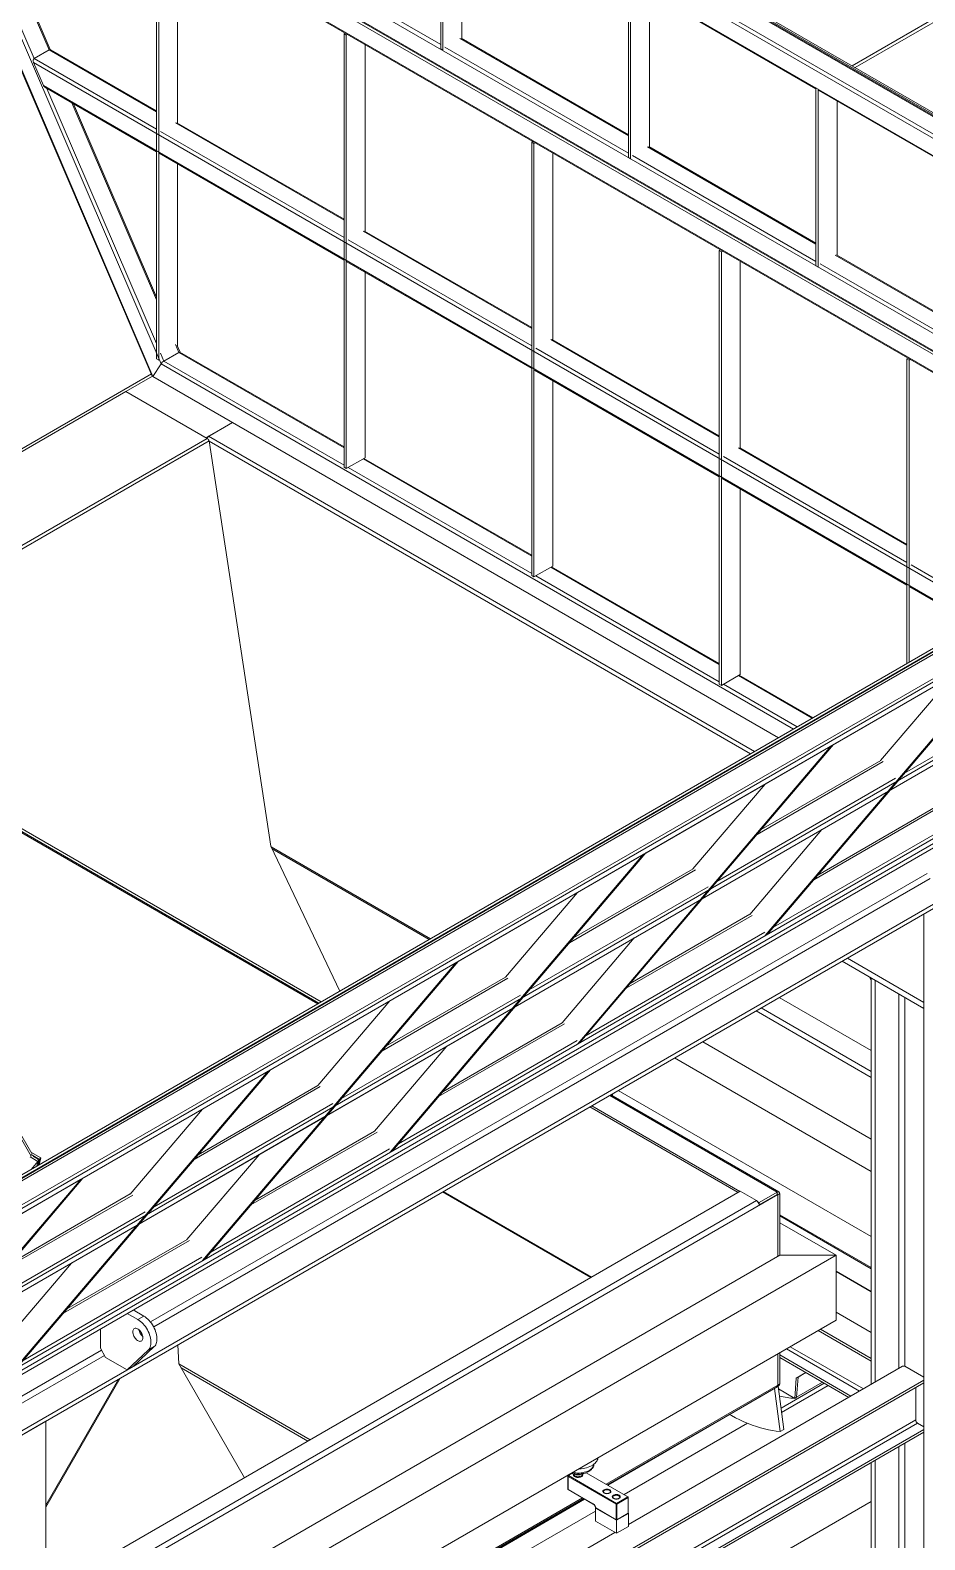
# Model space of a CAD drawing. Header units: millimetres. Extents: x 26816 to 90584, y 11074 to 56542.
# Drawn here: x 71822 to 73507, y 25421 to 28264 of the extents above; entities that cross this region are included whole.
import ezdxf

# ---------------------------------------------------------------- set-up
doc = ezdxf.new("R2010")
doc.units = ezdxf.units.MM
doc.layers.add('MAU_TÍM', color=4, linetype='Continuous', lineweight=25)
doc.layers.add('MAU_XANH', color=5, linetype='Continuous')

msp = doc.modelspace()

# ---------------------------------------------------------------- linework, layer by layer
at = {"layer": 'MAU_TÍM', "linetype": 'Continuous', "lineweight": 0}
for p, q in [((72940.6, 25506.4), (73173.2, 25640.7)), ((71850.9, 24595.2), (73406.5, 25493.3)), ((72535.5, 25272.6), (72886.8, 25475.4))]:
    msp.add_line(p, q, dxfattribs=at)
at = {"layer": 'MAU_XANH', "linetype": 'Continuous', "lineweight": 0}
for p, q in [((78402.3, 29916.7), (69648.3, 24863.1)), ((78405.2, 29912.7), (69651.2, 24859.2)), ((78408.2, 29908.8), (69654.2, 24855.2)), ((78397.3, 29907.1), (69656.1, 24860.9)), ((78431.8, 29877.2), (69677.8, 24823.6)), ((78424.8, 29866.3), (69686.8, 24822)), ((78345.2, 29811.1), (69735.3, 24840.7)), ((77727, 29316.1), (69891.4, 24792.8)), ((77685.6, 29283), (69901.6, 24789.4)), ((73676.4, 28013.1), (71563.4, 29232.9)), ((73679.9, 28015.2), (71567, 29235)), ((73678.5, 28013.6), (71567, 29232.6)), ((73682.8, 28016.8), (71569.8, 29236.6)), ((73648.1, 27996.8), (71535.1, 29216.6)), ((73643.1, 27991.5), (71535.1, 29208.4)), ((73631.4, 27965.6), (71563.4, 29159.4)), ((77154.2, 28828.7), (69977.1, 24685.4)), ((77154.2, 28820.5), (69977.1, 24677.2)), ((71533.7, 28807.5), (73996.7, 27385.6)), ((71535.1, 28808.3), (73989.6, 27391.4)), ((71541.8, 28800.6), (72051.7, 27612.8)), ((71563.4, 28824.7), (73921.3, 27463.5)), ((70048.2, 24735.9), (77077, 28793.6)), ((72052.9, 27612.3), (71544.9, 28795.6)), ((71544.9, 28795.6), (73992.5, 27382.7)), ((72068.2, 27636.2), (71597.5, 28732.7)), ((71597.5, 28732.7), (73940, 27380.3)), ((71603.1, 28727.7), (73936.4, 27380.7)), ((71828.9, 28211.2), (71608.5, 28724.6)), ((77154.2, 28714.4), (69977.1, 24571.1)), ((77154.2, 28706.2), (69977.1, 24562.9)), ((71857.2, 28227.5), (71655.4, 28697.5)), ((71859.3, 28227.8), (71658.4, 28695.8)), ((72595.3, 28229), (72595.3, 28563.8)), ((72599.5, 28226.5), (72599.5, 28561.3)), ((72634.9, 28539.2), (72634.9, 28248.6)), ((73922.7, 28516.1), (73370.3, 28197.2)), ((73926.4, 28511.4), (73376.2, 28193.8)), ((72059.5, 27645.3), (72059.5, 28461.8)), ((72063.7, 27642.8), (72063.7, 28459.4)), ((72099.1, 28441.4), (72099.1, 28089.5)), ((72249.5, 28436.8), (72595.3, 28237.1)), ((72948.8, 28024.9), (72948.8, 28359.7)), ((72953.1, 28022.4), (72953.1, 28357.2)), ((72954.1, 28354.9), (73302.4, 28153.9)), ((72988.4, 28335.1), (72988.4, 28044.5)), ((72413.1, 28257.7), (72415.1, 28258.9)), ((72417.3, 28255.3), (72413.1, 28257.7)), ((72413.1, 27441.2), (72413.1, 28257.7)), ((72417.3, 28255.3), (72419.4, 28256.5)), ((72417.3, 27438.7), (72417.3, 28255.3)), ((72452.7, 28237.3), (72452.7, 27885.4)), ((72603.1, 28232.6), (72948.8, 28033)), ((72631.4, 28249), (72948.8, 28065.7)), ((72948.8, 28067.4), (72633.9, 28249.2)), ((71846.4, 28160.3), (71827.7, 28203.7)), ((73631.3, 27162.5), (71827.7, 28203.7)), ((71828.9, 28211.2), (71857.2, 28227.5)), ((72059.5, 28078.1), (71828.9, 28211.2)), ((72059.5, 28110.7), (71857.2, 28227.5)), ((72059.5, 28112.4), (71860.4, 28227.4)), ((72599.5, 28226.5), (72595.3, 28229)), ((73603.1, 27146.2), (71846.4, 28160.3)), ((71849, 28157), (72059.5, 28035.5)), ((72059.5, 27674.1), (71853.2, 28154.6)), ((73302.4, 28155.6), (73306.6, 28153.1)), ((73302.4, 27820.8), (73302.4, 28155.6)), ((73306.6, 27818.3), (73306.6, 28153.1)), ((73307.7, 28150.8), (73631.3, 27964)), ((72059.5, 27756.3), (71900.1, 28127.6)), ((72059.5, 27761.5), (71903.1, 28125.8)), ((73342, 28131), (73342, 27840.4)), ((72413.1, 27906.6), (72095.6, 28089.9)), ((72413.1, 27908.3), (72098.1, 28090.1)), ((72413.1, 27874), (72067.3, 28073.6)), ((72766.6, 28053.6), (72768.7, 28054.8)), ((72770.9, 28051.2), (72766.6, 28053.6)), ((72766.6, 27237.1), (72766.6, 28053.6)), ((72770.9, 28051.2), (72772.9, 28052.4)), ((72770.9, 27234.6), (72770.9, 28051.2)), ((72806.2, 28033.2), (72806.2, 27681.3)), ((72984.9, 28044.9), (73302.4, 27861.6)), ((73302.4, 27863.3), (72987.4, 28045.1)), ((72064.8, 28032.5), (72413.1, 27831.4)), ((72099.1, 28012.7), (72099.1, 27669.3)), ((72953.1, 28022.4), (72948.8, 28024.9)), ((72956.6, 28028.5), (73302.4, 27828.9)), ((72766.6, 27669.9), (72420.8, 27869.5)), ((72766.6, 27702.5), (72449.1, 27885.8)), ((72766.6, 27704.2), (72451.6, 27886)), ((73120.2, 27849.5), (73122.2, 27850.7)), ((73124.4, 27847.1), (73120.2, 27849.5)), ((73120.2, 27033), (73120.2, 27849.5)), ((73124.4, 27847.1), (73126.5, 27848.3)), ((73124.4, 27030.5), (73124.4, 27847.1)), ((73338.5, 27840.8), (73656, 27657.5)), ((73656, 27659.2), (73341, 27841)), ((72418.3, 27828.4), (72766.6, 27627.3)), ((72452.7, 27808.6), (72452.7, 27459.1)), ((73159.8, 27829.1), (73159.8, 27477.2)), ((73306.6, 27818.3), (73302.4, 27820.8)), ((73310.2, 27824.4), (73656, 27624.8)), ((72101.9, 27657.6), (72095.6, 27672.3)), ((72103.9, 27658.1), (72098.4, 27670.8)), ((73120.2, 27465.7), (72774.4, 27665.4)), ((73120.2, 27498.4), (72802.7, 27681.7)), ((73120.2, 27500.1), (72805.2, 27681.9)), ((72052.9, 27612.3), (72068.2, 27636.2)), ((72059.5, 27645.3), (72063.7, 27642.8)), ((72073.6, 27641.2), (72067.3, 27655.9)), ((73260.1, 26948.1), (72068.2, 27636.2)), ((72073.6, 27641.2), (72101.9, 27657.6)), ((72413.1, 27445.3), (72073.6, 27641.2)), ((72413.1, 27477.9), (72101.9, 27657.6)), ((72413.1, 27479.6), (72103.8, 27658.1)), ((73473.7, 27645.4), (73475.8, 27646.6)), ((73478, 27643), (73473.7, 27645.4)), ((73473.7, 27071.5), (73473.7, 27645.4)), ((73478, 27643), (73480, 27644.2)), ((73478, 27073.9), (73478, 27643)), ((71010.1, 27016.6), (72049.9, 27616.9)), ((72001.9, 27584), (72052, 27613)), ((73231.8, 26931.8), (72052.9, 27612.3)), ((72771.9, 27624.3), (73120.2, 27423.2)), ((72001.9, 27584), (71192, 27116.5)), ((72155, 27495.6), (72001.9, 27584)), ((72153, 27496.7), (72001.9, 27584)), ((72806.2, 27604.5), (72806.2, 27255)), ((72203.1, 27525.7), (72153, 27496.7)), ((72203.1, 27525.7), (72157.8, 27499.5)), ((72155, 27495.6), (71345.1, 27028.1)), ((73186.5, 26905.7), (72157.8, 27499.5)), ((72158.7, 27490.9), (71349.4, 27023.7)), ((72275.3, 26727.5), (72158.7, 27490.9)), ((73179.2, 26901.4), (72158.7, 27490.5)), ((73473.7, 27294.3), (73156.2, 27477.6)), ((73473.7, 27296), (73158.7, 27477.8)), ((72413.1, 27441.2), (72417.3, 27438.7)), ((72417.3, 27438.7), (72452.7, 27459.1)), ((72766.6, 27241.2), (72420.8, 27440.8)), ((72766.6, 27273.8), (72449.1, 27457.1)), ((72766.6, 27275.5), (72450.6, 27458)), ((73473.7, 27261.6), (73127.9, 27461.3)), ((73125.4, 27420.2), (73473.7, 27219.1)), ((73159.8, 27400.4), (73159.8, 27050.9)), ((72766.6, 27237.1), (72770.9, 27234.6)), ((72770.9, 27234.6), (72806.2, 27255)), ((73120.2, 27069.7), (72802.7, 27253)), ((73120.2, 27071.4), (72804.1, 27253.9)), ((73638.4, 27166.6), (73481.5, 27257.2)), ((73120.2, 27037.1), (72774.4, 27236.7)), ((73479, 27216.1), (73601.6, 27145.3)), ((73206.9, 26559.4), (73684.5, 27120.5)), ((73211.2, 26561.9), (73688.8, 27123)), ((73335, 26918.6), (73684.1, 27120.2)), ((73124.4, 27030.5), (73159.8, 27050.9)), ((73295.4, 26968.6), (73156.2, 27048.9)), ((73296.9, 26969.4), (73157.7, 27049.7)), ((73560.2, 27048.6), (73424.2, 26888.9)), ((73806.1, 27059.5), (73469.2, 26865)), ((72363.8, 26430.7), (71335.1, 27024.6)), ((72365.5, 26431.7), (71339.4, 27024)), ((72370.2, 26434.4), (71341.5, 27028.3)), ((73120.2, 27033), (73124.4, 27030.5)), ((73267.1, 26952.2), (73127.9, 27032.6)), ((73442, 26833.1), (73791.1, 27034.6)), ((72853.4, 26355.3), (73331, 26916.4)), ((72857.6, 26357.8), (73335.2, 26918.9)), ((72981.5, 26714.5), (73330.5, 26916.1)), ((73335.2, 26918.9), (73331, 26916.4)), ((73428.9, 26887), (73191.3, 26749.8)), ((73424.4, 26889), (73199.1, 26758.9)), ((73206.6, 26844.5), (73070.6, 26684.8)), ((73452.5, 26855.4), (73115.6, 26660.9)), ((73088.4, 26629), (73437.5, 26830.5)), ((73298.3, 26664.2), (73535.8, 26801.4)), ((73531.4, 26803.4), (73306, 26673.3)), ((73313.6, 26758.9), (73177.6, 26599.2)), ((73222.6, 26575.3), (73559.5, 26769.8)), ((71823.6, 26143.7), (71477.3, 26743.6)), ((71824.4, 26149), (71480.1, 26745.3)), ((72404.8, 26454.4), (72275.3, 26727.5)), ((72575.9, 26553.2), (72275.8, 26726.5)), ((72573.4, 26551.7), (72277.7, 26722.4)), ((72499.8, 26151.2), (72977.4, 26712.3)), ((72504.1, 26153.7), (72981.7, 26714.8)), ((72627.9, 26510.4), (72977, 26712)), ((72981.7, 26714.8), (72977.4, 26712.3)), ((73511.6, 26676.4), (72048.1, 25831.6)), ((73075.3, 26682.9), (72837.8, 26545.7)), ((73070.9, 26684.9), (72845.5, 26554.8)), ((73517.3, 26666.6), (72054.4, 25822.1)), ((72853.1, 26640.4), (72717.1, 26480.7)), ((73099, 26651.3), (72762.1, 26456.8)), ((72734.9, 26424.9), (73083.9, 26626.4)), ((72944.7, 26460.1), (73182.3, 26597.3)), ((73177.9, 26599.3), (72952.5, 26469.2)), ((73505.5, 25293.5), (73505.5, 26599.9)), ((72960, 26554.8), (72824, 26395.1)), ((72869, 26371.2), (73205.9, 26565.7)), ((73206.9, 26559.4), (73211.2, 26561.9)), ((72146.3, 25947.1), (72623.9, 26508.2)), ((72150.5, 25949.6), (72628.1, 26510.7)), ((72274.4, 26306.3), (72623.4, 26507.8)), ((72628.1, 26510.7), (72623.9, 26508.2)), ((73505.5, 26422), (73351.5, 26510.9)), ((73505.5, 26422), (73351.5, 26510.9)), ((73505.5, 26433.5), (73361.5, 26516.7)), ((72721.8, 26478.8), (72484.2, 26341.6)), ((72717.3, 26480.8), (72491.9, 26350.7)), ((73406.5, 26475.5), (73403.3, 26481)), ((73406.5, 25713.9), (73406.5, 26479.2)), ((73413.6, 25718), (73413.6, 26475.1)), ((72745.4, 26447.2), (72408.5, 26252.7)), ((73406.5, 26342.6), (73233.2, 26442.6)), ((73458.5, 25743.9), (73458.5, 26449.1)), ((73469.8, 25748), (73469.8, 26442.6)), ((72499.5, 26436.3), (72363.5, 26276.6)), ((72381.3, 26220.8), (72730.4, 26422.3)), ((73406.5, 26292), (73189.4, 26417.3)), ((73406.5, 26303.4), (73199.3, 26423.1)), ((72591.2, 26256), (72828.7, 26393.2)), ((72824.3, 26395.2), (72598.9, 26265.1)), ((72515.5, 26167.1), (72852.4, 26361.6)), ((72853.4, 26355.3), (72857.6, 26357.8)), ((73406.5, 26176), (73089, 26359.4)), ((72606.5, 26350.7), (72470.5, 26191)), ((73406.5, 26114.8), (73035.9, 26328.7)), ((71792.7, 25743), (72270.3, 26304.1)), ((71796.9, 25745.5), (72274.6, 26306.6)), ((71920.8, 26102.2), (72269.9, 26303.7)), ((72274.6, 26306.6), (72270.3, 26304.1)), ((72368.2, 26274.7), (72130.7, 26137.5)), ((72363.8, 26276.7), (72138.4, 26146.6)), ((72391.9, 26243.1), (72055, 26048.6)), ((73229.1, 26076), (72913.6, 26258.1)), ((73232.6, 26076.4), (72915.7, 26259.3)), ((72918.6, 26257.6), (72918.6, 26261)), ((72918.9, 26257.4), (72918.9, 26261.2)), ((73406.5, 25992.3), (72929.8, 26267.5)), ((72146, 26232.2), (72010, 26072.5)), ((72027.8, 26016.6), (72376.8, 26218.2)), ((73155.5, 26075.2), (72876.1, 26236.5)), ((73159.1, 26077.3), (72879.7, 26238.5)), ((72237.6, 26051.9), (72475.2, 26189.1)), ((72470.7, 26191.1), (72245.3, 26061)), ((72161.9, 25963), (72498.8, 26157.5)), ((71821.6, 26142.3), (71836.1, 26133.9)), ((71822.9, 26151.5), (71841.7, 26140.7)), ((71823.7, 26146.7), (71839.2, 26137.7)), ((71823.7, 26118.9), (71836.1, 26133.9)), ((71835.9, 26138.2), (71827.1, 26143.3)), ((71836.1, 26133.9), (71833.8, 26124.8)), ((71834.4, 26125.1), (71837, 26135.6)), ((71839.2, 26137.7), (71836.4, 26126.3)), ((71841.7, 26140.7), (71838.4, 26127.5)), ((71841.7, 26140.7), (71839.2, 26137.7)), ((72252.9, 26146.6), (72116.9, 25986.9)), ((72499.8, 26151.2), (72504.1, 26153.7)), ((71439.2, 25538.9), (71916.8, 26100)), ((71443.4, 25541.4), (71921, 26102.5)), ((71567.3, 25898.1), (71916.3, 26099.6)), ((71921, 26102.5), (71916.8, 26100)), ((72010.2, 26072.6), (71784.8, 25942.5)), ((73159.8, 26077.7), (71850.9, 25322.1)), ((73230.5, 26071.9), (71850.9, 25275.5)), ((72878.2, 25915.1), (72598.8, 26076.4)), ((72879.4, 25915.8), (72600.1, 26077.1)), ((73159.8, 26077.7), (73190.2, 26060.1)), ((73229.1, 26076), (73195.1, 26056.4)), ((73229.1, 26071.9), (73195.1, 26052.4)), ((73229.1, 26071.9), (73229.1, 26076)), ((73234, 26073.2), (73230.5, 26071.1)), ((73230.5, 25955.2), (73230.5, 26071.9)), ((73230.5, 25955.2), (73230.5, 26071.1)), ((73234, 25957.2), (73234, 26073.2)), ((72014.7, 26070.6), (71777.1, 25933.4)), ((73190.2, 26060.1), (71850.9, 25287)), ((73195.1, 26056.4), (73192.7, 26057.8)), ((73195.1, 26052.4), (73195.1, 26056.4)), ((73195.1, 26052.4), (73195.1, 26052.4)), ((72038.3, 26039), (71701.4, 25844.5)), ((73406.5, 25934), (73234, 26033.6)), ((73406.5, 25931.7), (73234, 26031.3)), ((73234, 26018.5), (73340.1, 25957.2)), ((71674.2, 25812.5), (72023.3, 26014.1)), ((72117.2, 25987), (71891.8, 25856.9)), ((71884.1, 25847.8), (72121.6, 25985)), ((71899.4, 25942.5), (71763.4, 25782.8)), ((71808.4, 25758.9), (72145.3, 25953.4)), ((73340.1, 25957.2), (71850.9, 25097.5)), ((73234, 25957.2), (71850.9, 25158.8)), ((72146.3, 25947.1), (72150.5, 25949.6)), ((73234, 25957.2), (73340.1, 25957.2)), ((73340.1, 25957.2), (73340.1, 25834.7)), ((73406.5, 25888.7), (73340.1, 25927.1)), ((73406.5, 25888), (73340.1, 25926.4)), ((72024.5, 25835.9), (72004.4, 25847.6)), ((72035.8, 25842.4), (72015.7, 25854.1)), ((73406.5, 25811.9), (73340.1, 25850.2)), ((73340.1, 25834.7), (71850.9, 24975.1)), ((71953.8, 25818.4), (71953.8, 25782.1)), ((72024.5, 25835.9), (72035.8, 25842.4)), ((73406.5, 25758), (73306.8, 25815.5)), ((73406.5, 25762.9), (73311.1, 25818)), ((72032.2, 25809.3), (72030.2, 25808.2)), ((72099.5, 25788.2), (72101.6, 25752.4)), ((71956, 25778.4), (70492.5, 24933.5)), ((71961.6, 25768.6), (70498.7, 24924.1)), ((71953.8, 25782.1), (71963.8, 25764.8)), ((71963.8, 25764.8), (72004.4, 25741.4)), ((72004.4, 25741.4), (72044.2, 25778.6)), ((72015.7, 25747.9), (72055.5, 25785.2)), ((72044.2, 25778.6), (72055.5, 25785.2)), ((73230.5, 25712.6), (73230.5, 25771.5)), ((73230.5, 25713.2), (73230.5, 25771.5)), ((73234, 25715.2), (73234, 25773.5)), ((73368.3, 25691.8), (73234, 25769.4)), ((73364.1, 25689.4), (73234, 25764.5)), ((73384.6, 25701.2), (73246.7, 25780.8)), ((73391.7, 25705.3), (73253.8, 25784.9)), ((72004.4, 25741.4), (72015.7, 25747.9)), ((72349.1, 25609.7), (72101.6, 25752.6)), ((72101.6, 25752.4), (72225.3, 25538.2)), ((72344.6, 25607.1), (72106, 25744.9)), ((72949, 25449.8), (73465.6, 25748)), ((73265, 25725.6), (73283, 25736.2)), ((73268.6, 25727.7), (73283.1, 25736.2)), ((73465.6, 25748), (73469.8, 25748)), ((73505.5, 25727.4), (73469.8, 25748)), ((71850.9, 25482.8), (71991, 25725.5)), ((71850.9, 25486.5), (71987.9, 25723.7)), ((71850.9, 24766.9), (73505.5, 25722.1)), ((71850.9, 24762), (73505.5, 25717.2)), ((73230.5, 25712.6), (72907, 25525.8)), ((73226, 25707.6), (72909, 25524.7)), ((73226, 25707.6), (72909.1, 25524.6)), ((72910.4, 25523.9), (73230.7, 25710.3)), ((72910.4, 25523.9), (73226, 25707.6)), ((73234.9, 25625.2), (73224, 25706.4)), ((73230.7, 25710.3), (73226, 25707.6)), ((73230.1, 25711.9), (73230.4, 25712.5)), ((73234, 25714.6), (73230.4, 25712.5)), ((73230.5, 25713.2), (73234, 25715.2)), ((73242, 25629.3), (73231, 25710.5)), ((73262.3, 25687.7), (73231.7, 25705.3)), ((73236.6, 25668.9), (73318.1, 25716)), ((73237.7, 25660.9), (73325.6, 25711.6)), ((73262.3, 25687.7), (73265, 25725.6)), ((73265, 25725.6), (73268.6, 25727.7)), ((73265.8, 25689.7), (73268.6, 25727.7)), ((73314.7, 25717.9), (73265.8, 25689.7)), ((73490.3, 25647.1), (73490.3, 25708.4)), ((73266.5, 25690.1), (73262.3, 25687.7)), ((73262.3, 25687.7), (73265.8, 25689.7)), ((71850.9, 25644.7), (71744.8, 25583.4)), ((71850.9, 24700.7), (73490.3, 25647.1)), ((71850.9, 24338.3), (71850.9, 25644.7)), ((71850.9, 24692.6), (73493.9, 25641)), ((71850.9, 24673.8), (73505.5, 25629)), ((71850.9, 24668.9), (73505.5, 25624.1)), ((73234.9, 25625.2), (73242, 25629.3)), ((73505.5, 25634.3), (73493.9, 25641)), ((73458.5, 25266.3), (73458.5, 25596.9)), ((73469.8, 25272.8), (73469.8, 25603.5)), ((73406.5, 25236.3), (73406.5, 25566.9)), ((73413.6, 25240.4), (73413.6, 25571)), ((72834.9, 25541.2), (72834.9, 25516.7)), ((72925.7, 25488.6), (72835.2, 25540.8)), ((72835.2, 25540.8), (72835.2, 25516.3)), ((72842.6, 25546.3), (72835.4, 25542.1)), ((72843, 25546.2), (72835.9, 25542.1)), ((72835.9, 25542.1), (72926.4, 25489.8)), ((72845.9, 25545.6), (72845.9, 25544.7)), ((72845.9, 25544.7), (72845.9, 25544.6)), ((72861.9, 25544.7), (72861.9, 25545.6)), ((72947.6, 25502), (72869, 25547.4)), ((72948.1, 25502.1), (72869.4, 25547.6)), ((72835.2, 25516.3), (72882.6, 25489)), ((72835.4, 25515.9), (72882.8, 25488.5)), ((72864.6, 25499), (72486.6, 25280.8)), ((72862.6, 25500.2), (72488, 25284)), ((72864.6, 25499), (72700.1, 25404)), ((72704.9, 25404.3), (72866.2, 25498.1)), ((72705.3, 25404.5), (72866.2, 25498.1)), ((72886.8, 25480.8), (72887.2, 25481.1)), ((72926.4, 25458), (72886.8, 25480.8)), ((72886.8, 25456.3), (72886.8, 25480.8)), ((72887.2, 25481.1), (72925.9, 25458.7)), ((72887.5, 25481.3), (72925.7, 25459.2)), ((72925.7, 25459.2), (72925.7, 25488.6)), ((72926.4, 25489.8), (72947.6, 25502)), ((72948.3, 25500.8), (72927.1, 25488.6)), ((72927.1, 25488.6), (72927.1, 25459.2)), ((72948.3, 25471.4), (72948.3, 25500.8)), ((72948.6, 25471.8), (72948.6, 25501.2)), ((72926.4, 25433.5), (72886.8, 25456.3)), ((72949, 25471), (72926.4, 25458)), ((72926.4, 25433.5), (72926.4, 25458)), ((72949, 25446.5), (72926.4, 25433.5)), ((72926.9, 25458.7), (72948.1, 25471)), ((72927.1, 25459.2), (72948.3, 25471.4)), ((72948.5, 25471.3), (72949, 25471)), ((72949, 25446.5), (72949, 25471)), ((71850.9, 24815.8), (72923.6, 25435.1))]:
    msp.add_line(p, q, dxfattribs=at)
at = {"layer": 'MAU_XANH', "linetype": 'Continuous', "lineweight": 0, "flags": 128}
for points in [[(72034.1, 25801.8), (72033.9, 25803.7), (72033.5, 25805.7), (72032.9, 25807.7), (72032, 25809.8), (72031, 25811.7), (72029.7, 25813.6), (72028.3, 25815.2), (72026.8, 25816.7), (72025.3, 25817.9), (72023.7, 25818.8), (72022.2, 25819.4), (72020.7, 25819.6), (72019.3, 25819.6), (72018, 25819.2), (72017, 25818.5), (72016.1, 25817.4), (72015.5, 25816.1), (72015.1, 25814.6), (72015, 25812.8), (72015.1, 25811), (72015.5, 25809), (72016.1, 25806.9), (72017, 25804.9), (72018, 25803), (72019.3, 25801.1), (72020.7, 25799.5), (72022.2, 25798), (72023.7, 25796.8), (72025.3, 25795.9), (72026.8, 25795.3), (72028.3, 25795), (72029.7, 25795.1), (72031, 25795.5), (72032, 25796.2), (72032.9, 25797.2), (72033.5, 25798.5), (72033.9, 25800.1), (72034.1, 25801.8)], [(72044.2, 25778.6), (72045.6, 25780.2), (72046.8, 25782), (72047.8, 25784.1), (72048.5, 25786.5), (72049, 25789), (72049.2, 25791.8), (72049.2, 25794.6), (72049, 25797.7), (72048.4, 25800.8), (72047.7, 25804), (72046.7, 25807.2), (72045.5, 25810.4), (72044, 25813.6), (72042.4, 25816.7), (72040.6, 25819.8), (72038.6, 25822.7), (72036.5, 25825.4), (72034.2, 25828), (72031.9, 25830.3), (72029.5, 25832.5), (72027, 25834.3), (72024.5, 25835.9)], [(72055.5, 25785.2), (72056.9, 25786.7), (72058.1, 25788.6), (72059.1, 25790.7), (72059.8, 25793), (72060.3, 25795.6), (72060.5, 25798.3), (72060.5, 25801.2), (72060.3, 25804.2), (72059.8, 25807.3), (72059, 25810.5), (72058, 25813.7), (72056.8, 25817), (72055.3, 25820.1), (72053.7, 25823.3), (72051.9, 25826.3), (72049.9, 25829.2), (72047.8, 25832), (72045.6, 25834.5), (72043.2, 25836.9), (72040.8, 25839), (72038.3, 25840.9), (72035.8, 25842.4)], [(73139.5, 25657.2), (73143.1, 25655.2), (73151, 25651), (73158.9, 25647.1), (73166.7, 25643.4), (73174.5, 25640.2), (73182.3, 25637.2), (73190, 25634.5), (73197.6, 25632.1), (73205.3, 25630.1), (73212.8, 25628.4), (73220.2, 25627), (73227.6, 25626), (73234.9, 25625.2)], [(72843.5, 25548.1), (72843.6, 25548), (72846.7, 25547.5), (72849.9, 25547.1), (72853.1, 25547), (72856.4, 25547), (72859.6, 25547.3), (72862.7, 25547.7), (72865.8, 25548.4), (72868.7, 25549.2), (72871.4, 25550.2), (72874, 25551.4), (72876.3, 25552.7), (72878.3, 25554.2), (72880.1, 25555.8), (72881.5, 25557.5), (72882.6, 25559.2), (72883.4, 25561), (72883.8, 25562.9), (72883.9, 25563.5)], [(72891.4, 25575.7), (72891.4, 25575.2), (72891, 25573.2), (72890.2, 25571.1), (72889.2, 25569.1), (72887.8, 25567.2), (72886, 25565.4), (72884, 25563.6), (72881.7, 25562), (72879.1, 25560.5), (72876.3, 25559.2), (72873.3, 25558), (72870.2, 25557), (72866.8, 25556.2), (72863.4, 25555.6), (72859.8, 25555.2), (72856.2, 25554.9), (72855.4, 25554.9)], [(72862.4, 25545.7), (72862.8, 25544.8), (72862.9, 25543.8), (72862.7, 25542.7), (72862.1, 25541.7), (72861.2, 25540.8), (72860, 25540), (72858.5, 25539.4), (72856.9, 25539), (72855.1, 25538.7), (72853.3, 25538.7), (72851.5, 25538.9), (72849.8, 25539.3), (72848.3, 25539.9), (72847, 25540.6), (72846, 25541.5), (72845.3, 25542.5), (72845, 25543.5), (72845, 25544.5), (72845.4, 25545.6), (72845.5, 25545.6)], [(72845.9, 25544.6), (72845.9, 25544.6), (72846.2, 25543.6), (72846.8, 25542.7), (72847.7, 25541.8), (72848.9, 25541.1), (72850.4, 25540.6), (72852, 25540.2), (72853.7, 25540.1), (72855.4, 25540.2), (72857.1, 25540.5), (72858.6, 25541), (72859.9, 25541.6), (72860.9, 25542.4), (72861.6, 25543.4), (72861.9, 25544.3), (72861.9, 25544.7)], [(72860.4, 25545.3), (72859.9, 25544.9), (72858.6, 25544.2), (72857.1, 25543.7), (72855.4, 25543.4), (72853.7, 25543.4), (72852, 25543.5), (72850.4, 25543.8), (72848.9, 25544.4), (72847.7, 25545.1), (72847.4, 25545.3)], [(72913.7, 25515.5), (72914.7, 25514.8), (72915.4, 25514), (72915.8, 25513), (72915.9, 25512.1), (72915.6, 25511.2), (72914.9, 25510.3), (72914, 25509.6), (72912.8, 25508.9), (72911.4, 25508.5), (72909.8, 25508.2), (72908.2, 25508.1), (72906.6, 25508.3), (72905.1, 25508.6), (72903.7, 25509.1), (72902.5, 25509.7), (72901.7, 25510.5), (72901.1, 25511.4), (72900.9, 25512.3), (72901, 25513.3), (72901.5, 25514.2), (72902.3, 25515), (72903.4, 25515.7), (72904.7, 25516.2), (72906.2, 25516.6), (72907.8, 25516.8), (72909.4, 25516.7), (72911, 25516.5), (72912.4, 25516.1), (72913.7, 25515.5)], [(72913, 25514.3), (72911.8, 25514.8), (72910.4, 25515.2), (72909, 25515.4), (72907.4, 25515.4), (72906, 25515.1), (72904.7, 25514.7), (72903.5, 25514.1), (72902.7, 25513.4), (72902.1, 25512.6), (72901.9, 25511.8), (72901.9, 25511.6)], [(72931.4, 25505.3), (72932.4, 25504.6), (72933.1, 25503.7), (72933.5, 25502.8), (72933.5, 25501.9), (72933.2, 25501), (72932.6, 25500.1), (72931.6, 25499.4), (72930.4, 25498.7), (72929, 25498.3), (72927.5, 25498), (72925.9, 25497.9), (72924.3, 25498.1), (72922.7, 25498.4), (72921.4, 25498.9), (72920.2, 25499.5), (72919.3, 25500.3), (72918.8, 25501.2), (72918.6, 25502.1), (72918.7, 25503.1), (72919.2, 25504), (72920, 25504.8), (72921.1, 25505.5), (72922.4, 25506), (72923.9, 25506.4), (72925.5, 25506.6), (72927.1, 25506.5), (72928.7, 25506.3), (72930.1, 25505.9), (72931.4, 25505.3)], [(72930.7, 25504.1), (72929.5, 25504.6), (72928.1, 25505), (72926.6, 25505.2), (72925.1, 25505.1), (72923.7, 25504.9), (72922.3, 25504.5), (72921.2, 25503.9), (72920.3, 25503.2), (72919.8, 25502.4), (72919.6, 25501.5), (72919.6, 25501.4)]]:
    msp.add_lwpolyline(points, dxfattribs=at)
at = {"layer": 'MAU_XANH', "linetype": 'Continuous', "lineweight": 0}
for centre, radius, start, end in [((73231, 26073.7), 3.06, 350.786, 129.2033), ((73229.6, 26071.3), 0.873, 350.786, 129.2033), ((73184.2, 26050.9), 10.9, 7.6261, 57.1215), ((72048, 25820.9), 21.8, 190.2912, 229.7034), ((73228.1, 25713.2), 2.42, 343.2659, 359.3305), ((73226.9, 25715.2), 7.13, 354.8946, 359.9346), ((73270.6, 25845.2), 157.7, 256.4, 266.9733), ((73498, 25647.5), 7.68, 182.6055, 237.3945), ((72835.9, 25541.2), 1, 119.9973, 180), ((72835.4, 25541.3), 0.503, 185.6948, 245.6253), ((72836.7, 25540.8), 1.54, 122.6055, 177.3945), ((72835.6, 25541.6), 0.503, 54.3824, 114.3071), ((72835.9, 25516.7), 1, 180, 240.0027), ((72835.4, 25516.8), 0.503, 185.6948, 245.6253), ((72835.7, 25516.3), 0.493, 173.7012, 234.9867), ((72911.7, 25511.4), 3.19, 5.4526, 66.5508), ((72929.4, 25501.2), 3.19, 5.4526, 66.5508), ((72876.6, 25479.8), 10.9, 7.6261, 57.1215), ((72883.1, 25488.9), 0.504, 174.4076, 233.981), ((72927.2, 25488.5), 1.54, 122.6055, 177.3945), ((72926.4, 25489.9), 1.54, 242.6097, 297.3903), ((72925.6, 25488.5), 1.54, 2.6055, 57.3945), ((72947.9, 25501.6), 0.503, 65.6929, 125.6176), ((72946.8, 25500.8), 1.54, 2.6055, 57.3945), ((72947.6, 25501.2), 1, 0, 60.0027), ((72948.1, 25501.3), 0.503, 294.3747, 354.3052), ((72926.4, 25460.5), 1.54, 242.6097, 297.3903), ((72926.2, 25459.1), 0.493, 173.7012, 234.9867), ((72926.4, 25459.6), 1, 240.0027, 299.9973), ((72926.6, 25459.1), 0.493, 305.0133, 6.2988), ((72947.6, 25471.8), 1, 299.9973, 0), ((72947.9, 25471.4), 0.48, 304.0563, 7.2558), ((72948.1, 25471.9), 0.503, 294.3747, 354.3052)]:
    msp.add_arc(centre, radius, start, end, dxfattribs=at)
for centre, major_axis, ratio, start_param, end_param in [((71831.3, 28205.7), (-1.77, 5.67), 0.677904, 0.15104, 1.721837), ((71859.5, 28222.1), (-1.77, 5.67), 0.677904, 5.648909, 6.434226), ((71849.9, 28162.3), (-1.77, 5.67), 0.677904, 1.721837, 2.507316), ((72071.7, 27638.3), (3.93, 3.49), 0.24151, 0.865411, 2.436208), ((72071.7, 27638.3), (3.93, 3.49), 0.24151, 0.865411, 2.436208), ((72100, 27654.6), (3.93, 3.49), 0.24151, 0.080094, 0.865411), ((72100, 27654.6), (3.93, 3.49), 0.24151, 0.080094, 0.865411), ((72154.3, 27489.5), (-2.67, 6.51), 0.648038, 4.659772, 5.584796), ((72161.5, 27491.6), (-3.26, 8.1), 0.650973, 0.092137, 0.860089), ((71831.7, 26134.9), (5.25, 2.23), 0.600352, 5.422662, 6.707326), ((71831.7, 26134.9), (5.25, 2.23), 0.600352, 5.422662, 6.707326), ((73225.5, 25715.5), (4.14, 8.39), 0.616261, 3.89059, 4.588238), ((73230.2, 25718.2), (4.14, 8.39), 0.616261, 3.89059, 4.092396)]:
    msp.add_ellipse(centre, major_axis=major_axis, ratio=ratio, start_param=start_param, end_param=end_param, dxfattribs=at)
for points, knots in [([(73230.5, 25712.6), (73230.1, 25712), (73229.5, 25710.8), (73228, 25709), (73226.7, 25708.1), (73226, 25707.6)], [0, 0, 0, 0, 0.290435, 0.589504, 1, 1, 1, 1]), ([(73232, 25711.3), (73232.5, 25711.7), (73233.3, 25712.6), (73233.9, 25713.8), (73234, 25714.5), (73234, 25714.6)], [0, 0, 0, 0, 0.4731642, 0.8807927, 1, 1, 1, 1]), ([(72841.1, 25546.7), (72841.6, 25546.5), (72843, 25546.1), (72845.5, 25545.6), (72848.5, 25545.1), (72851.5, 25544.9), (72854.6, 25544.8), (72857.7, 25545), (72860.7, 25545.3), (72863.7, 25545.9), (72866.6, 25546.6), (72869.3, 25547.5), (72872, 25548.6), (72874.4, 25549.9), (72876.6, 25551.3), (72878.6, 25553), (72880.3, 25554.8), (72881.7, 25556.7), (72882.8, 25558.7), (72883.5, 25560.8), (72883.9, 25562.5), (72883.9, 25563.4), (72883.9, 25563.7)], [0, 0, 0, 0, 0.0280223, 0.0813838, 0.1345982, 0.1877076, 0.2407667, 0.2938365, 0.3469655, 0.4002133, 0.4536448, 0.5073204, 0.5612864, 0.6155557, 0.6700731, 0.7245939, 0.778701, 0.8318791, 0.8836687, 0.9338733, 0.9826345, 1, 1, 1, 1]), ([(72914.9, 25511.7), (72914.9, 25511.5), (72914.8, 25511.1), (72914.5, 25510.5), (72914, 25509.9), (72913.1, 25509.4), (72912, 25508.9), (72910.7, 25508.5), (72909.3, 25508.3), (72907.9, 25508.3), (72906.5, 25508.4), (72905.1, 25508.7), (72904, 25509.2), (72903.1, 25509.8), (72902.4, 25510.4), (72902, 25511), (72901.9, 25511.4), (72901.9, 25511.6), (72901.9, 25511.6)], [0, 0, 0, 0, 0.06338, 0.128525, 0.191237, 0.258084, 0.324524, 0.39119, 0.458286, 0.525665, 0.593098, 0.660266, 0.726911, 0.792852, 0.858198, 0.923659, 0.991414, 1, 1, 1, 1]), ([(72882.8, 25488.5), (72882.9, 25488.4), (72883.4, 25488.1), (72884.2, 25487.5), (72885.1, 25486.5), (72885.8, 25485.4), (72886.5, 25484.2), (72886.9, 25482.9), (72887.2, 25481.8), (72887.2, 25481.3), (72887.2, 25481.1)], [0, 0, 0, 0, 0.072359, 0.21217, 0.353122, 0.494977, 0.637249, 0.779271, 0.920304, 1, 1, 1, 1]), ([(72887.2, 25481.1), (72887.2, 25481.1), (72887.2, 25481.1), (72887.3, 25481.1), (72887.4, 25481.2), (72887.5, 25481.3), (72887.5, 25481.3)], [0, 0, 0, 0, 0.066982, 0.574806, 0.993697, 1, 1, 1, 1]), ([(72932.5, 25501.5), (72932.5, 25501.3), (72932.5, 25500.9), (72932.2, 25500.3), (72931.6, 25499.7), (72930.8, 25499.2), (72929.7, 25498.7), (72928.4, 25498.3), (72927, 25498.1), (72925.6, 25498.1), (72924.1, 25498.2), (72922.8, 25498.5), (72921.7, 25499), (72920.7, 25499.5), (72920.1, 25500.2), (72919.7, 25500.8), (72919.5, 25501.2), (72919.6, 25501.4), (72919.6, 25501.4)], [0, 0, 0, 0, 0.06338, 0.128525, 0.191237, 0.258084, 0.324524, 0.39119, 0.458286, 0.525665, 0.593098, 0.660266, 0.726911, 0.792852, 0.858198, 0.923659, 0.991414, 1, 1, 1, 1])]:
    msp.add_open_spline(points, degree=3, knots=knots, dxfattribs=at)

doc.saveas('drawing.dxf')
